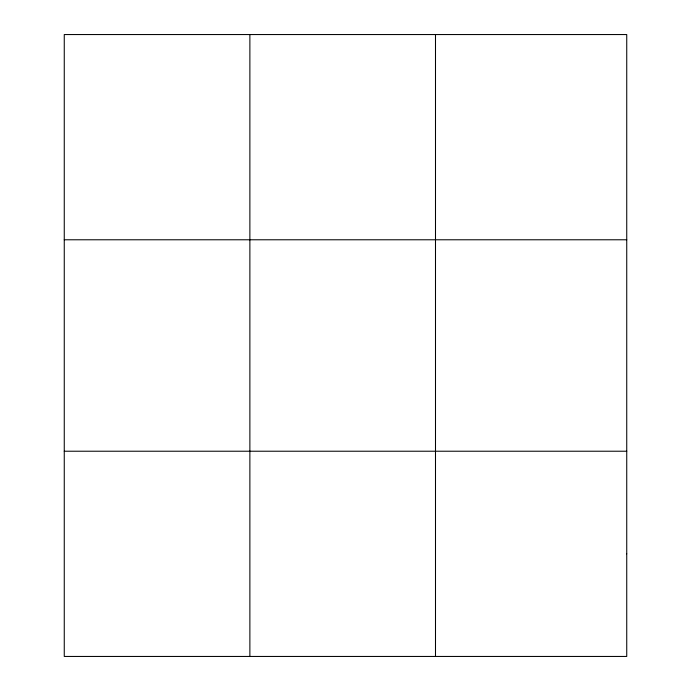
<?xml version="1.0" encoding="UTF-8"?>
<svg xmlns="http://www.w3.org/2000/svg" width="691" height="691" viewBox="0 0 691 691"><rect width="100%" height="100%" fill="white"/><g stroke="black" fill="none" stroke-linecap="round" stroke-linejoin="round"><path stroke-width="1.04" d="M249.874 656.45L249.874 34.55M435.494 656.45L435.494 34.55M64.263 239.777L626.737 239.777M64.263 451.223L626.737 451.223M626.737 553.837L626.737 656.45L64.263 656.45L64.263 34.55L626.737 34.55L626.737 553.837"/></g></svg>
